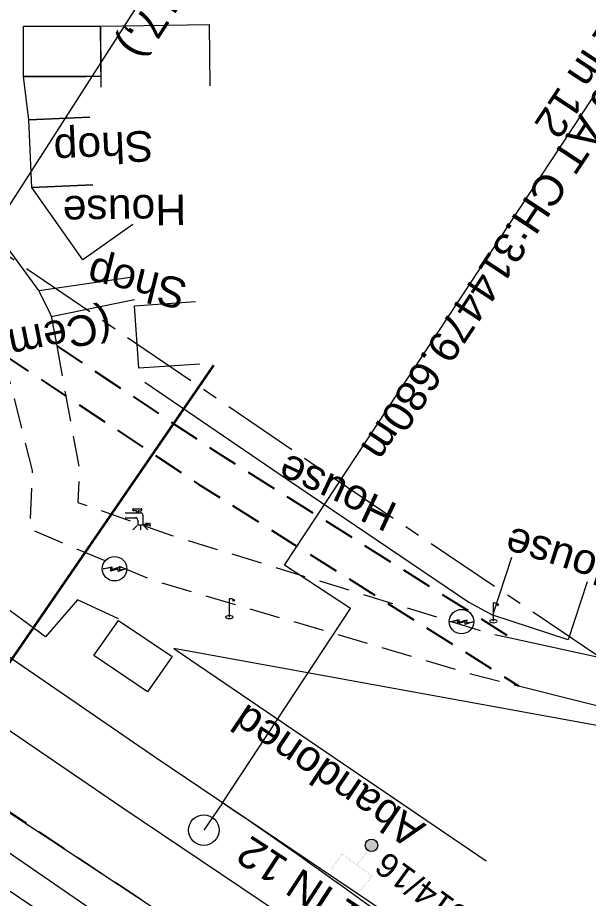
# Model space of a CAD drawing. Header units: metres. Extents: x 628572 to 650094, y 3375792 to 3391117.
# Drawn here: x 633094.2 to 633140.8, y 3388332.2 to 3388404.2 of the extents above; entities that cross this region are included whole.
import ezdxf
from ezdxf.enums import TextEntityAlignment as Align

# ---------------------------------------------------------------- set-up
doc = ezdxf.new("R2010")
doc.units = ezdxf.units.M
doc.header["$MEASUREMENT"] = 0
for name, pattern in [('CENTER', [2, 1.25, -0.25, 0.25, -0.25]), ('DASHED', [0.75, 0.5, -0.25]), ('PHANTOM2', [1.25, 0.625, -0.125, 0.125, -0.125, 0.125, -0.125])]:
    doc.linetypes.add(name, pattern=pattern)
for name, color, linetype, lineweight in [('Commercial Building Pucca', 251, 'Continuous', 0), ('Compound Wall', 251, 'Continuous', 0), ('DFCC BOUNDARY', 6, 'CENTER', 0), ('Electric Pole', 251, 'Continuous', 0), ('Existing IR Track', 143, 'Continuous', 0), ('Govt buliding', 251, 'Continuous', 0), ('Grill', 251, 'Continuous', 0), ('Lamp_Post', 7, 'Continuous', 0), ('LC DETAILS IN PLAN', 7, 'Continuous', 0), ('MATCH LINE', 7, 'Continuous', 0), ('OHE MAST', 8, 'Continuous', 0), ('Residential Building Pucca', 251, 'Continuous', 0), ('Subroad Edge', 34, 'Continuous', 0), ('Tap', 8, 'Continuous', 0), ('Text', 251, 'Continuous', 0)]:
    doc.layers.add(name, color=color, linetype=linetype, lineweight=lineweight)
doc.layers.add('IR PROPOSALS', color=190, linetype='Continuous')
doc.layers.add('PROPOSED ROAD', color=10, linetype='DASHED')
doc.styles.add('notes', font='romans.shx', dxfattribs={"height": 2})
doc.styles.get("Standard").update_dxf_attribs({"font": 'arial.ttf'})
doc.styles.add('Style-Arial', font='arial.ttf')
doc.styles.add('Text', font='arial.ttf', dxfattribs={"height": 2})

# ---------------------------------------------------------------- blocks, each defined once
blk = doc.blocks.new('EP')
blk.add_hatch(color=8).paths.add_polyline_path([(0.307, -0.238), (0.307, 0.005), (-0.312, -0.192), (-0.307, 0.072), (-0.931, -0.012), (-0.211, 0.163), (-0.211, -0.052), (0.425, 0.151), (0.414, -0.102), (0.936, -0.012)])
at = {"color": 8}
for p, q in [((-0.931, -0.012), (-0.211, 0.163)), ((-0.307, 0.072), (-0.931, -0.012)), ((-0.312, -0.192), (-0.307, 0.072)), ((0.307, 0.005), (-0.312, -0.192)), ((-0.211, 0.163), (-0.211, -0.052)), ((-0.211, -0.052), (0.425, 0.151)), ((0.307, -0.238), (0.307, 0.005)), ((0.425, 0.151), (0.414, -0.102)), ((0.936, -0.012), (0.307, -0.238)), ((0.414, -0.102), (0.936, -0.012))]:
    blk.add_line(p, q, dxfattribs=at)
blk.add_circle((0, 0), 1, dxfattribs=at)
blk = doc.blocks.new('LP')
at = {"flags": 128}
for points in [[(0, 0), (0, 1.501)], [(0.252, 1.35), (0.436, 1.35)]]:
    blk.add_lwpolyline(points, dxfattribs=at)
for centre, radius, start, end in [((0.066, 0.986), 0.519, 57.64249, 97.31648), ((0.344, 1.331), 0.094, 11.70118, 168.04763)]:
    blk.add_arc(centre, radius, start, end)
blk.add_ellipse((0.345, 1.357), major_axis=(0.0017, 0.0438), ratio=0.461056, start_param=1.74022, end_param=4.575836)
at = {"extrusion": (0, 0, -1)}
blk.add_ellipse((0, 0.005), major_axis=(0.308, 0), ratio=0.400495, dxfattribs=at)
blk = doc.blocks.new('TAP')
at = {"layer": 'Tap', "color": 8}
for p, q in [((-0.318, 0), (0.318, 0)), ((-1.009, -0.329), (0.24, -0.329)), ((-0.368, -0.118), (-0.368, -0.05)), ((-0.1, -0.168), (-0.318, -0.168)), ((-0.05, -0.218), (-0.05, -0.329)), ((0.05, -0.218), (0.05, -0.329)), ((0.1, -0.168), (0.318, -0.168)), ((0.368, -0.118), (0.368, -0.05)), ((0.448, -0.537), (0.448, -1.317)), ((-1.009, -0.745), (-0.176, -0.745)), ((0.032, -0.953), (0.032, -1.317)), ((0.032, -1.317), (0.448, -1.317))]:
    blk.add_line(p, q, dxfattribs=at)
at = {"layer": 'Tap', "color": 8, "linetype": 'DASHED'}
for p, q in [((-0.372, -1.721), (0.032, -1.317)), ((0.24, -1.317), (0.24, -1.721)), ((0.852, -1.721), (0.448, -1.317))]:
    blk.add_line(p, q, dxfattribs=at)
at = {"layer": 'Tap', "color": 8}
for centre, radius, start, end in [((-0.318, -0.05), 0.0499, 90, 180), ((0.318, -0.05), 0.0499, 0, 90), ((-0.318, -0.118), 0.0499, 180, 270), ((-0.1, -0.218), 0.0499, 0, 90), ((0.1, -0.218), 0.0499, 90, 180), ((0.24, -0.537), 0.208, 0, 90), ((0.318, -0.118), 0.0499, 270, 0), ((-0.176, -0.953), 0.208, 0, 90)]:
    blk.add_arc(centre, radius, start, end, dxfattribs=at)
at = {"layer": 'Tap', "color": 8, "ltscale": 5, "style": 'notes'}
blk.add_text('TAP', height=0.25, rotation=180, dxfattribs=at).set_placement((1.116, -1.149, -147.73))
blk = doc.blocks.new('OHE MAST')
h = blk.add_hatch(color=256)
edge = h.paths.add_edge_path()
edge.add_arc((0, 0), 0.514, 0, 360)
at = {"const_width": 0.01, "flags": 128}
for points in [[(1.5, 3.5), (1.5, 2), (-1.5, 2), (-1.5, 3.5)], [(0, 2), (0, 0)]]:
    blk.add_lwpolyline(points, dxfattribs=at)
blk.add_circle((0, 0), 0.514)

msp = doc.modelspace()

# ---------------------------------------------------------------- linework, layer by layer
at = {"layer": 'Commercial Building Pucca', "flags": 128}
msp.add_lwpolyline([(633094.644, 3388399.3906), (633094.6203, 3388403.5066), (633100.9203, 3388403.5241), (633100.944, 3388399.4081), (633094.644, 3388399.3906)], close=True, dxfattribs=at)
for points in [[(633100.0621, 3388396.0661), (633095.0668, 3388395.8475), (633094.644, 3388399.3906), (633099.7411, 3388399.4048)], [(633100.3007, 3388390.5371), (633095.3053, 3388390.3215), (633095.0668, 3388395.8505), (633100.0621, 3388396.0661)], [(633103.5587, 3388387.2997), (633099.4739, 3388384.4162), (633095.3053, 3388390.3215), (633100.3007, 3388390.5371)], [(633109.0473, 3388375.8837), (633104.0593, 3388375.5379), (633103.7056, 3388380.6379), (633108.6937, 3388380.9838)]]:
    msp.add_lwpolyline(points, dxfattribs=at)
at = {"layer": 'Compound Wall', "flags": 128}
msp.add_lwpolyline([(633104.5402, 3388374.3869), (633116.2166, 3388366.443), (633131.0299, 3388356.4049), (633133.0078, 3388355.3388)], dxfattribs=at)
at = {"layer": 'Compound Wall', "color": 88, "ltscale": 5, "flags": 128}
msp.add_lwpolyline([(633148.986, 3388344.9446), (633106.9336, 3388352.6157), (633132.4523, 3388335.2458)], dxfattribs=at)
at = {"layer": 'DFCC BOUNDARY', "ltscale": 5, "flags": 128}
msp.add_lwpolyline([(634429.4889, 3387513.4105), (634426.1895, 3387508.3988), (634419.7931, 3387512.5211), (634404.4991, 3387522.3747), (634378.1359, 3387539.6578), (634351.712, 3387556.981), (634335.9664, 3387567.3032), (634320.2886, 3387577.5811), (634304.8024, 3387587.7611), (634289.3462, 3387597.9214), (634272.346, 3387609.0946), (634255.2778, 3387620.3125), (634239.2043, 3387630.8892), (634222.9323, 3387641.5963), (634207.0037, 3387652.0409), (634191.0838, 3387662.4797), (634175.1238, 3387673.0005), (634159.2052, 3387683.4942), (634142.3072, 3387694.5871), (634125.4714, 3387705.639), (634108.1406, 3387717.0123), (634090.8156, 3387728.3817), (634074.7588, 3387738.9565), (634058.5467, 3387749.6288), (634041.5346, 3387760.8181), (634024.4481, 3387772.0564), (634009.347, 3387782.0356), (633994.1171, 3387792.0999), (633978.7581, 3387802.1521), (633963.4261, 3387812.1867), (633948.4915, 3387821.9886), (633933.5729, 3387831.7799), (633915.6253, 3387843.5591), (633881.1974, 3387866.1587), (633864.6302, 3387877.0361), (633849.6344, 3387886.8809), (633834.5936, 3387896.7552), (633829.2074, 3387900.2982), (633839.0778, 3387915.3506), (633828.4043, 3387922.4271), (633812.2617, 3387933.1296), (633797.354, 3387942.9725), (633782.5264, 3387952.7625), (633765.3231, 3387964.1776), (633748.0988, 3387975.6067), (633732.5065, 3387985.9713), (633716.8561, 3387996.3745), (633699.5737, 3388007.8273), (633682.3675, 3388019.2296), (633666.2722, 3388029.8685), (633650.3556, 3388040.3891), (633634.8738, 3388050.6626), (633627.3024, 3388055.6866), (633627.2813, 3388055.7179), (633609.8973, 3388067.2236), (633602.2022, 3388055.5281), (633595.2427, 3388060.098), (633578.8436, 3388070.8663), (633564.5675, 3388080.2056), (633547.4844, 3388091.4779), (633530.0073, 3388102.9177), (633512.5564, 3388114.3403), (633498.9838, 3388123.2488), (633478.7149, 3388136.5747), (633475.9757, 3388132.3917), (633466.8512, 3388138.3907), (633450.5143, 3388149.1452), (633434.7232, 3388159.4875), (633418.1779, 3388170.3241), (633402.6228, 3388180.5383), (633386.7801, 3388190.9414), (633369.5535, 3388202.2641), (633352.3136, 3388213.5955), (633333.4781, 3388225.9568), (633314.6789, 3388238.2943), (633299.7464, 3388248.1103), (633284.7932, 3388257.9399), (633265.7087, 3388270.4181), (633246.5851, 3388282.9206), (633234.3751, 3388290.9157), (633222.1433, 3388298.9251), (633203.8791, 3388310.9031), (633185.6706, 3388322.8445), (633169.1062, 3388333.7518), (633152.7043, 3388344.5522), (633136.6526, 3388355.3307), (633120.6995, 3388366.0431), (633093.1881, 3388384.8291), (633088.3444, 3388388.1366), (633069.1887, 3388401.33), (633056.4484, 3388410.1094), (633046.7317, 3388416.8512), (633039.4302, 3388421.8772), (633030.212, 3388428.258), (633012.2457, 3388440.688), (632996.9051, 3388451.2537), (632992.1416, 3388454.565), (632977.2134, 3388464.8591), (632959.2754, 3388477.1351), (632957.0223, 3388478.7144), (632938.3558, 3388491.398), (632925.836, 3388499.7971), (632902.7424, 3388515.0273), (632890.8353, 3388522.8009), (632885.7488, 3388525.9863), (632868.7141, 3388537.1993), (632847.8113, 3388559.867)], dxfattribs=at)
at = {"layer": 'Existing IR Track', "color": 88, "linetype": 'DASHED', "ltscale": 5, "flags": 128}
msp.add_lwpolyline([(633655.2558, 3387968.8454), (633651.3204, 3387971.3978), (633618.9693, 3387992.5343), (633588.2438, 3388012.7388), (633555.5721, 3388034.1031), (633524.2034, 3388054.4683), (633489.5286, 3388078.1213), (633461.7389, 3388095.8322), (633429.7692, 3388117.3358), (633397.98, 3388138.1201), (633365.2232, 3388159.5832), (633331.9342, 3388181.5017), (633305.6101, 3388199.5599), (633293.819, 3388207.6162), (633281.4239, 3388215.7519), (633264.447, 3388226.8212), (633226.0824, 3388251.9169), (633201.4886, 3388268.1225), (633165.1673, 3388291.9881), (633131.8644, 3388313.7708), (633100.0164, 3388334.8736), (633069.8468, 3388355.0655), (633066.6826, 3388357.1272), (633052.312, 3388366.5682), (633049.0719, 3388368.7399), (633046.1212, 3388370.658), (633034.399, 3388378.4057), (633025.0907, 3388384.5662), (633008.4566, 3388395.4793), (632989.5886, 3388407.849), (632964.854, 3388424.1264), (632944.356, 3388437.5642), (632916.4413, 3388455.8732), (632896.2201, 3388469.1828), (632879.7564, 3388480.0129), (632866.3179, 3388488.8026), (632862.5514, 3388491.262), (632858.682, 3388493.7589), (632841.7019, 3388504.9599)], dxfattribs=at)
at = {"layer": 'Existing IR Track', "flags": 128}
for points in [[(633269.6304, 3388235.3013), (633250.8001, 3388247.6018), (633232.0722, 3388259.8341), (633219.447, 3388268.1089), (633207.4867, 3388275.9479), (633188.9466, 3388288.1269), (633170.8125, 3388300.0392), (633154.1531, 3388311.0423), (633137.8355, 3388321.8196), (633121.512, 3388332.8351), (633105.4526, 3388343.6732), (633073.3288, 3388365.7227), (633059.2773, 3388375.4418)], [(633267.2484, 3388231.1783), (633248.1968, 3388243.635), (633229.0745, 3388256.1367), (633216.8452, 3388264.1444), (633204.6135, 3388272.1538), (633186.3303, 3388284.1442), (633168.0968, 3388296.1019), (633151.5075, 3388307.0257), (633134.9851, 3388317.9053), (633118.8136, 3388328.7643), (633102.757, 3388339.5462), (633075.1428, 3388358.4025)]]:
    msp.add_lwpolyline(points, dxfattribs=at)
at = {"layer": 'Govt buliding', "color": 88, "ltscale": 5, "flags": 128}
msp.add_lwpolyline([(633100.3835, 3388352.0432), (633102.4038, 3388354.908), (633106.7965, 3388351.9517), (633104.7721, 3388349.0808), (633100.3835, 3388352.0432)], close=True, dxfattribs=at)
at = {"layer": 'Grill', "flags": 128}
for points in [[(633102.3988, 3388355.054), (633099.0489, 3388356.6003), (633096.4217, 3388353.5604), (633086.6202, 3388360.7692), (633079.2276, 3388365.9867)], [(633097.8198, 3388328.8003), (633100.409, 3388331.1012), (633087.6017, 3388339.9161), (633086.6906, 3388338.6842), (633082.7788, 3388341.2384), (633071.3441, 3388346.6153)]]:
    msp.add_lwpolyline(points, dxfattribs=at)
at = {"layer": 'IR PROPOSALS', "linetype": 'Continuous', "lineweight": 0}
msp.add_line((633110.901, 3388340.0003), (633109.3711, 3388337.7598), dxfattribs=at)
at = {"layer": 'IR PROPOSALS', "lineweight": 13, "flags": 128}
msp.add_lwpolyline([(633110.901, 3388340.0003), (633121.3622, 3388355.8946), (633115.9714, 3388359.4427), (633144.4618, 3388402.662)], dxfattribs=at)
at = {"layer": 'IR PROPOSALS', "linetype": 'Continuous', "lineweight": 0, "flags": 128}
for points in [[(633005.3366, 3388390.6501), (633017.9238, 3388382.2456, 0.0099322), (633037.4473, 3388369.7631, -0.0104809), (633058.0346, 3388356.5686), (633177.8795, 3388276.1671), (633464.7937, 3388087.4008), (633591.8294, 3388003.2666), (633707.3008, 3387929.2386), (633752.2019, 3387899.7159), (633755.1075, 3387899.6122)], [(633533.4897, 3388047.8857), (633203.4778, 3388266.4486), (633201.3934, 3388267.829), (633199.3091, 3388269.2094), (633197.2248, 3388270.5898), (633195.1404, 3388271.9701), (633193.056, 3388273.3504), (633190.9716, 3388274.7307), (633188.8871, 3388276.1109), (633186.8026, 3388277.491, 0.0002749), (633131.7796, 3388313.8754), (633129.6934, 3388315.2532), (633127.6073, 3388316.6308), (633125.5211, 3388318.0084), (633123.4349, 3388319.386), (633121.3486, 3388320.7635), (633119.2624, 3388322.1409), (633117.1761, 3388323.5184), (633115.0897, 3388324.8958), (633073.0479, 3388352.653), (633066.7892, 3388356.7857), (633060.5318, 3388360.9203), (633054.277, 3388365.0588), (633048.0261, 3388369.2031)], [(633184.4819, 3388285.3564, -0.0238827), (633150.3877, 3388310.1215), (633139.2078, 3388319.0879, 0.0199429), (633110.8968, 3388339.9949)]]:
    msp.add_lwpolyline(points, format="xyb", dxfattribs=at)
at = {"layer": 'IR PROPOSALS', "linetype": 'Continuous', "lineweight": 0}
msp.add_circle((633109.3711, 3388337.7598), 1.2487, dxfattribs=at)
at = {"layer": 'LC DETAILS IN PLAN', "lineweight": 13, "flags": 128}
msp.add_lwpolyline([(633064.9509, 3388365.3932), (633080.7917, 3388386.6101), (633088.6976, 3388381.3999), (633131.6265, 3388448.4289)], dxfattribs=at)
at = {"layer": 'MATCH LINE', "linetype": 'PHANTOM2', "ltscale": 15, "const_width": 0.2}
msp.add_lwpolyline([(633110.181, 3388375.7841), (633052.4544, 3388291.6825)], dxfattribs=at)
at = {"layer": 'PROPOSED ROAD', "ltscale": 5, "flags": 128}
for points in [[(633097.3453, 3388377.3623), (633110.6008, 3388368.5603), (633134.5628, 3388353.4492)], [(633092.9412, 3388376.6856), (633108.9707, 3388366.0416), (633135.1044, 3388349.5609)]]:
    msp.add_lwpolyline(points, dxfattribs=at)
at = {"layer": 'Residential Building Pucca', "flags": 128}
for points in [[(633100.9886, 3388398.5246), (633100.9203, 3388403.5241), (633109.7993, 3388403.6455), (633109.8677, 3388398.6459)], [(633140.7255, 3388358.0744), (633139.1706, 3388353.3223), (633133.0078, 3388355.3388), (633134.5626, 3388360.0909)]]:
    msp.add_lwpolyline(points, dxfattribs=at)
at = {"layer": 'Subroad Edge', "flags": 128}
for points in [[(633046.253, 3388426.7681), (633050.0298, 3388424.3028), (633054.0926, 3388420.9155), (633057.2474, 3388418.7733), (633072.3176, 3388407.2572), (633076.2104, 3388404.0489), (633087.4806, 3388393.3191), (633095.8567, 3388381.8875), (633096.7656, 3388380.1244), (633096.8996, 3388379.7844), (633097.3453, 3388377.3623)], [(633095.9069, 3388381.8948), (633103.3538, 3388382.9759)], [(633096.9006, 3388379.7794), (633103.6937, 3388381.1479)], [(633134.5628, 3388353.4492), (633148.7584, 3388350.3416), (633156.1393, 3388349.2351)], [(633135.1044, 3388349.5609), (633149.0881, 3388346.0346), (633155.7221, 3388345.7961)]]:
    msp.add_lwpolyline(points, dxfattribs=at)
at = {"layer": 'Subroad Edge', "color": 88, "linetype": 'DASHED', "ltscale": 5, "flags": 128}
for points in [[(633097.3453, 3388377.3623), (633099.2087, 3388367.2372), (633099.0765, 3388364.5653), (633106.7713, 3388361.8597), (633132.7557, 3388353.8448), (633134.5628, 3388353.4492)], [(633092.9412, 3388376.6856), (633095.3427, 3388367.1645), (633095.1373, 3388362.4105), (633098.4662, 3388360.9613), (633105.289, 3388358.1788), (633131.1984, 3388350.5459), (633135.1044, 3388349.5609)]]:
    msp.add_lwpolyline(points, dxfattribs=at)

# ---------------------------------------------------------------- block references
at = {"layer": 'Electric Pole'}
for p in [(633102.0741, 3388359.138), (633130.4387, 3388354.813)]:
    msp.add_blockref('EP', p, dxfattribs=at)
at = {"layer": 'Lamp_Post'}
for p in [(633111.4628, 3388355.1803), (633133.0457, 3388354.8408)]:
    msp.add_blockref('LP', p, dxfattribs=at)
at = {"layer": 'OHE MAST', "color": 2, "rotation": 143.3908318566117}
msp.add_blockref('OHE MAST', (633123.0824, 3388336.5135), dxfattribs=at)
at = {"layer": 'Tap'}
msp.add_blockref('TAP', (633103.9474, 3388364.0509), dxfattribs=at)

# ---------------------------------------------------------------- texts
at = {"layer": 'IR PROPOSALS', "linetype": 'Continuous', "lineweight": 0}
msp.add_text('1 IN 12', height=2.5, rotation=146.842818, dxfattribs=at).set_placement((633122.6123, 3388331.2384))
at = {"layer": 'IR PROPOSALS', "lineweight": 13, "insert": (633144.2461, 3388402.8042), "char_height": 2.5, "width": 53.982498, "attachment_point": 4, "rotation": 236.60691, "line_spacing_factor": 0.648, "style": 'Style-Arial'}
msp.add_mtext('\\A1;SRJ AT {\\A0;CH:314479.680m\\P1 in 12 }', dxfattribs=at)
at = {"layer": 'LC DETAILS IN PLAN'}
msp.add_text('AT CH: 314530.762 m(314/15-17,)', height=2.5, rotation=237.102787, dxfattribs=at).set_placement((633131.5434, 3388447.0254))
at = {"layer": 'OHE MAST'}
msp.add_text('OHE314/16', height=2, rotation=144, dxfattribs=at).set_placement((633124.3532, 3388336.0988), align=Align.RIGHT)
at = {"layer": 'Subroad Edge', "style": 'Text'}
msp.add_text('(Cement Road)', height=2.5, rotation=191.390055, dxfattribs=at).set_placement((633101.5642, 3388380.3365))
at = {"layer": 'Text'}
for s, rotation, p in [('Shop', 182.470965, (633105.2065, 3388394.9772)), ('House', 180.783013, (633107.9158, 3388389.7546)), ('Shop', 166.168055, (633108.1702, 3388382.7163)), ('House', 154.98442, (633125.343, 3388364.3585)), ('House', 162.229092, (633144.11, 3388359.5362))]:
    msp.add_text(s, height=2.5, rotation=rotation, dxfattribs=at).set_placement(p)
at = {"layer": 'Text', "color": 88, "ltscale": 5}
msp.add_text('Abandoned', height=2.5, rotation=145.98016, dxfattribs=at).set_placement((633127.6221, 3388338.1805))

doc.saveas('drawing.dxf')
